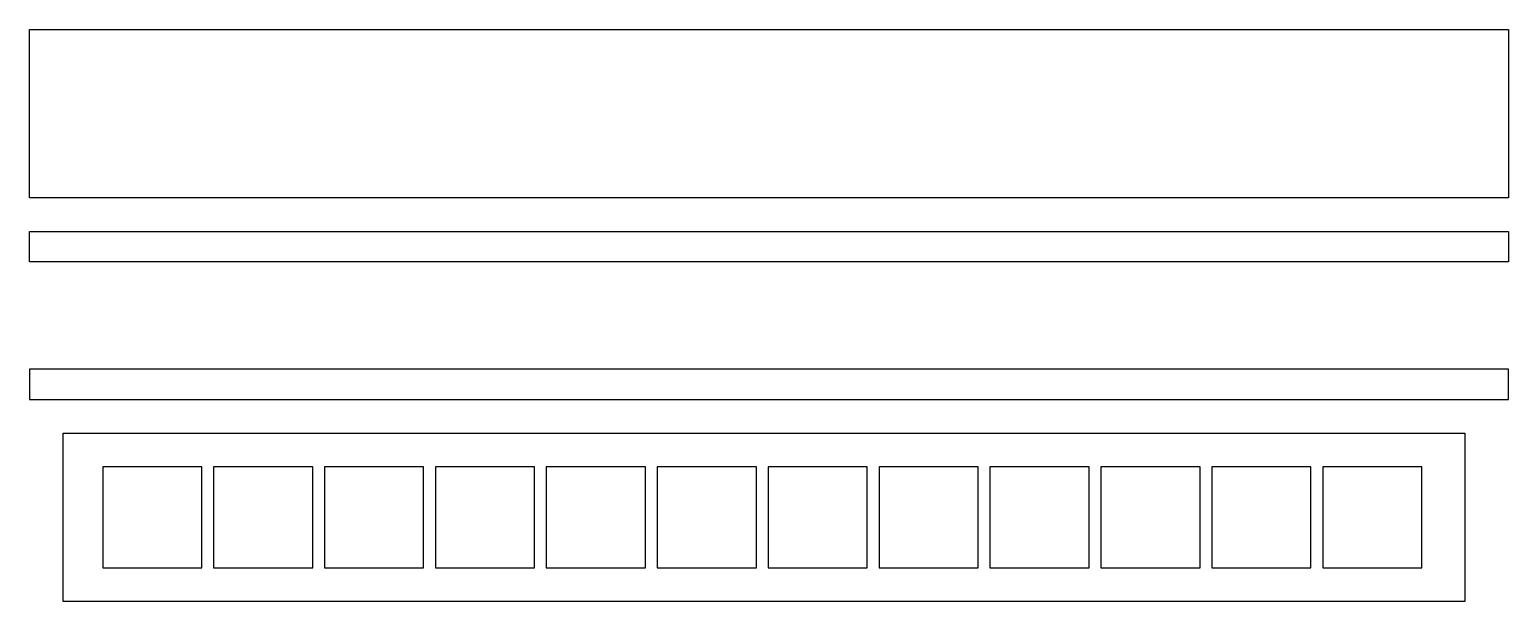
# Model space of a CAD drawing. Extents: x -20 to 420, y 35 to 205.
import ezdxf

# ---------------------------------------------------------------- set-up
doc = ezdxf.new("R2010")
doc.units = 0
doc.layers.get('0').update_dxf_attribs({"linetype": 'continuous'})

# ---------------------------------------------------------------- blocks, each defined once
blk = doc.blocks.new('LINEARPATTERN_CS')
at = {"color": 0}
for points in [[(407, 35), (-10, 35), (-10, 85), (407, 85)], [(31.25, 75), (1.75, 75), (1.75, 45), (31.25, 45)], [(64.25, 75), (34.75, 75), (34.75, 45), (64.25, 45)], [(67.75, 75), (67.75, 45), (97.25, 45), (97.25, 75)], [(130.25, 75), (100.75, 75), (100.75, 45), (130.25, 45)], [(133.75, 75), (133.75, 45), (163.25, 45), (163.25, 75)], [(166.75, 45), (196.25, 45), (196.25, 75), (166.75, 75)], [(199.75, 45), (229.25, 45), (229.25, 75), (199.75, 75)], [(262.25, 75), (232.75, 75), (232.75, 45), (262.25, 45)], [(295.25, 45), (295.25, 75), (265.75, 75), (265.75, 45)], [(298.75, 75), (298.75, 45), (328.25, 45), (328.25, 75)], [(361.25, 75), (331.75, 75), (331.75, 45), (361.25, 45)], [(364.75, 45), (394.25, 45), (394.25, 75), (364.75, 75)]]:
    blk.add_lwpolyline(points, close=True, dxfattribs=at)
blk = doc.blocks.new('PAD004_CS')
at = {"color": 0}
for points in [[(420, 136), (-20, 136), (-20, 145), (420, 145)], [(-20, 95), (420, 95), (420, 104), (-20, 104)]]:
    blk.add_lwpolyline(points, close=True, dxfattribs=at)

msp = doc.modelspace()

# ---------------------------------------------------------------- linework, layer by layer
at = {"color": 0}
msp.add_lwpolyline([(420, 155), (-20, 155), (-20, 205), (420, 205)], close=True, dxfattribs=at)

# ---------------------------------------------------------------- block references
for name in ['PAD004_CS', 'LINEARPATTERN_CS']:
    msp.add_blockref(name, (0, 0), dxfattribs=at)

doc.saveas('drawing.dxf')
